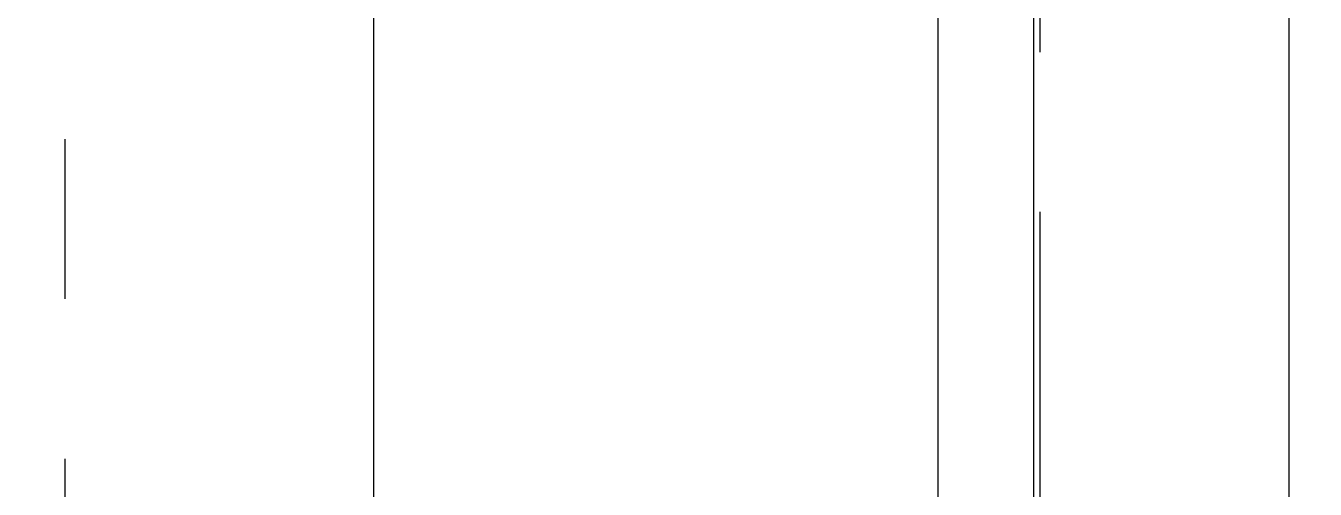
# Model space of a CAD drawing. Header units: millimetres. Extents: x 17886 to 18265, y -8727 to -7321.
# Drawn here: x 17937.398 to 17941.433, y -8654.071 to -8652.621 of the extents above; entities that cross this region are included whole.
import ezdxf

# ---------------------------------------------------------------- set-up
doc = ezdxf.new("R2010")
doc.units = ezdxf.units.MM
doc.linetypes.add('DASHEDX2', pattern=[1.5, 1, -0.5])
doc.linetypes.add('EPL_DASH', pattern=[1, 0.5, -0.5])
doc.layers.add('CRTANJE', color=4, linetype='Continuous', lineweight=30)
doc.layers.add('vanjski i unutarnji zid', color=7, linetype='Continuous')

msp = doc.modelspace()

# ---------------------------------------------------------------- linework, layer by layer
at = {"color": 6}
for points in [[(17930.55199, -8646.20357), (17940.55199, -8646.20357), (17940.55199, -8664.20357), (17930.55199, -8664.20357)], [(17941.35199, -8646.20357), (17941.85199, -8646.20357), (17941.85199, -8666.20357), (17941.35199, -8666.20357)], [(17930.85199, -8646.50357), (17940.25199, -8646.50357), (17940.25199, -8663.90357), (17930.85199, -8663.90357)]]:
    msp.add_lwpolyline(points, close=True, dxfattribs=at)
at = {"color": 4, "linetype": 'DASHEDX2'}
msp.add_lwpolyline([(17930.85208, -8647.70357), (17930.85208, -8664.70357), (17931.45208, -8664.70357), (17931.45208, -8665.00357), (17930.95208, -8665.00357), (17930.95208, -8664.70357), (17930.85208, -8664.70357), (17940.57208, -8664.70357), (17940.47208, -8664.70357), (17940.47208, -8665.00357), (17939.97208, -8665.00357), (17939.97208, -8664.70357), (17940.57208, -8664.70357), (17940.57208, -8647.70357)], dxfattribs=at)
at = {"layer": 'CRTANJE', "lineweight": 30}
msp.add_lwpolyline([(17938.48699, -8665.00357), (17938.48699, -8640.31357), (17936.38699, -8640.31357), (17936.38699, -8665.00357)], close=True, dxfattribs=at)
at = {"layer": 'vanjski i unutarnji zid', "color": 0, "linetype": 'EPL_DASH'}
msp.add_lwpolyline([(17937.52197, -8654.47557), (17937.52197, -8644.01357, 0.4142136), (17937.22197, -8643.71357), (17924.952, -8643.71357), (17925.202, -8644.21357), (17936.72197, -8644.21357, -0.4142136), (17937.02197, -8644.51357), (17937.02197, -8654.47557)], format="xyb", close=True, dxfattribs=at)

doc.saveas('drawing.dxf')
